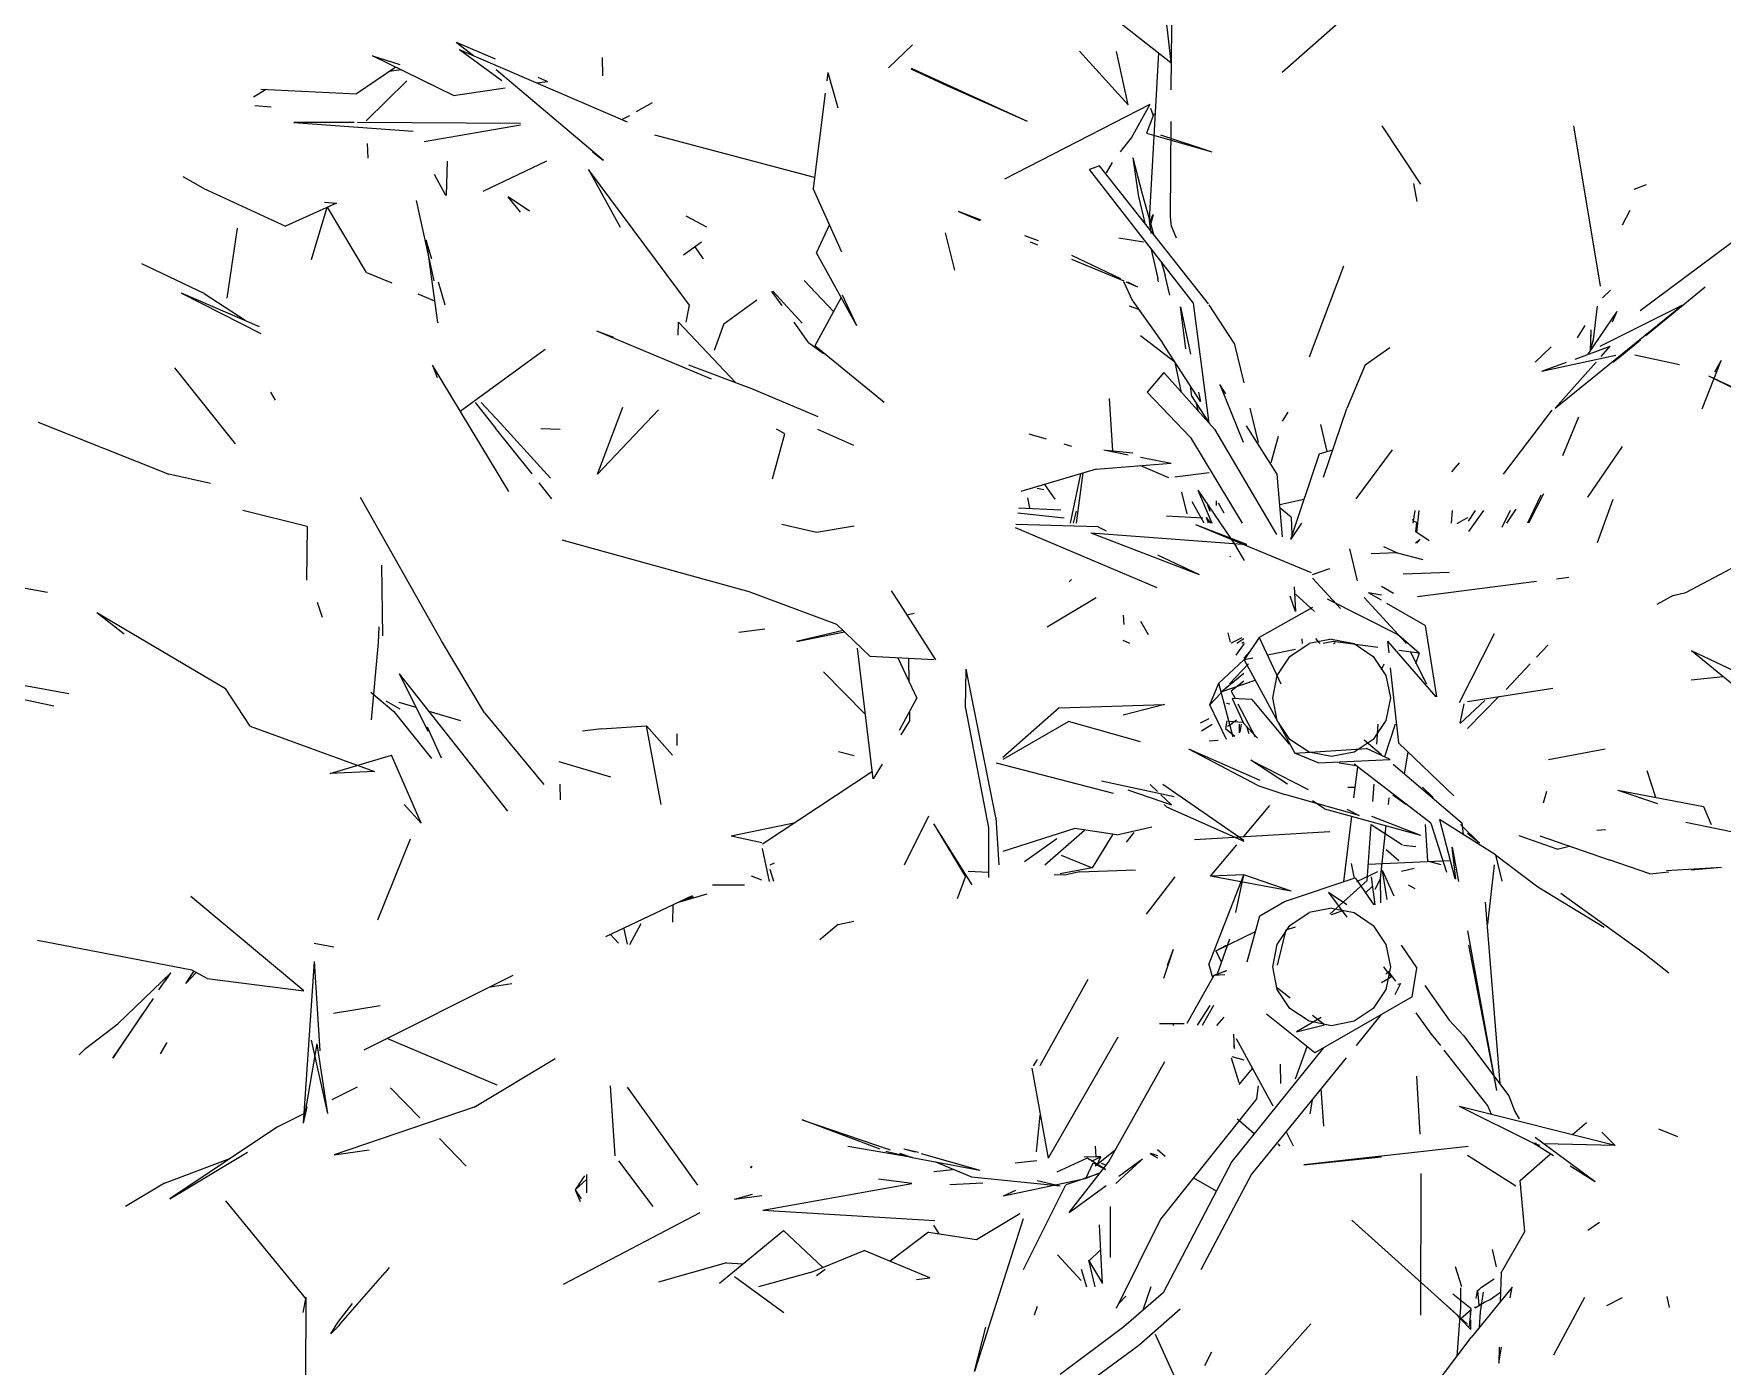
# Model space of a CAD drawing. Header units: millimetres. Extents: x -67152 to -48359, y -6192 to 21191.
# Drawn here: x -65037.5 to -64897.1, y 1710 to 1820.8 of the extents above; entities that cross this region are included whole.
import ezdxf

# ---------------------------------------------------------------- set-up
doc = ezdxf.new("R2010")
doc.units = ezdxf.units.MM
doc.layers.add('G-IMPT', color=8, linetype='Continuous', lineweight=9)
doc.layers.add('L-PLNT', color=71, linetype='Continuous', lineweight=9)

# ---------------------------------------------------------------- blocks, each defined once
blk = doc.blocks.new('JARDIN VERTICAL_02 - JARDIN VERTICAL_02-3564986-Nivel 1 Oficinas')
at = {"layer": 'G-IMPT'}
for p, q in [((-498.39, 7.54), (-504.16, -4.65)), ((-486.17, -6.58), (-492.35, 5.15)), ((-509.6, -10.37), (-519.69, 3.14)), ((-500.94, 1.83), (-504.16, -4.65)), ((-501.44, -5.22), (-505.46, -3.63)), ((-505.46, -3.63), (-504.49, -4.19)), ((-463.09, -6.12), (-463.31, -3.6)), ((-463.04, -8.17), (-463.31, -3.6)), ((-507.54, -9.89), (-511.57, -4.96)), ((-501.48, -17.43), (-510.05, -6.87)), ((-506.64, -13.69), (-510.05, -6.87)), ((-485.91, -7.63), (-486.17, -6.58)), ((-505.92, -10.81), (-505.13, -7.11)), ((-485.91, -7.63), (-485.17, -8.98)), ((-462.78, -9.57), (-462.92, -8)), ((-427.63, -8.14), (-426.72, -7.97)), ((-462.78, -9.57), (-463.93, -12.95)), ((-520.06, -9.86), (-519.67, -10.89)), ((-516.73, -11.84), (-517.94, -11.21)), ((-505.72, -12.1), (-507.18, -10.33)), ((-509.53, -12.31), (-505.99, -14.71)), ((-509.53, -12.31), (-508.65, -12.69)), ((-504.56, -18.55), (-505.89, -12.4)), ((-505.3, -12.63), (-505.72, -12.1)), ((-490.32, -13.91), (-493.91, -12.62)), ((-440.17, -12.45), (-441.29, -13.57)), ((-511.64, -13.68), (-524.96, -15.89)), ((-510.66, -13.51), (-511.31, -12.84)), ((-507.2, -14.24), (-509.98, -13.93)), ((-505.77, -13.62), (-506.63, -12.86)), ((-505.56, -15.78), (-506.63, -12.86)), ((-501.48, -17.43), (-505.3, -14.03)), ((-466.43, -13.25), (-466.36, -13.96)), ((-465.92, -18.72), (-463.93, -12.95)), ((-507.33, -15.57), (-508.35, -14.94)), ((-507.99, -14.47), (-506.26, -14.53)), ((-507.84, -14.46), (-506.26, -14.52)), ((-506.31, -14.49), (-507.2, -14.24)), ((-427.55, -14.99), (-422.73, -17.57)), ((-504.56, -18.55), (-505.3, -16.5)), ((-497.55, -16.8), (-500.77, -15.48)), ((-464.81, -17.27), (-465.07, -16.27)), ((-505.3, -19.11), (-506.59, -17.76)), ((-501.32, -17.71), (-496.01, -21.77)), ((-481.8, -18.03), (-480.77, -19)), ((-464.81, -17.27), (-465.93, -20.42)), ((-494.37, -18.42), (-491.93, -19.67)), ((-494.25, -18.62), (-491.93, -19.73)), ((-480.23, -19.51), (-478.1, -21.52)), ((-491.93, -21.47), (-493.08, -20.68)), ((-444.3, -21.3), (-443.01, -20.79)), ((-443.01, -20.79), (-442.4, -20.43)), ((-436.8, -20.71), (-439.34, -24.73)), ((-492.97, -21.17), (-491.56, -21.87)), ((-477.5, -22.11), (-474.84, -24.73)), ((-449.33, -25.07), (-444.3, -21.3)), ((-430.09, -22.32), (-431.53, -22.66)), ((-492.97, -23.41), (-491.24, -24.64)), ((-477.17, -23.3), (-475.28, -25.35)), ((-448.11, -26.69), (-443.46, -23.05)), ((-443.46, -23.05), (-442.77, -22.75)), ((-492.97, -24.09), (-492.1, -24.68)), ((-492.38, -24.73), (-492.04, -25.33)), ((-475.29, -25.33), (-476.89, -25)), ((-450.59, -26.26), (-449.33, -25.07)), ((-428.42, -25.21), (-430.09, -25.73)), ((-496.95, -25.41), (-496.19, -26.07)), ((-491.91, -25.6), (-492.04, -25.33)), ((-487.72, -30.07), (-487.84, -26.25)), ((-463.85, -26.26), (-463.55, -32.99)), ((-453.49, -28.28), (-450.59, -26.26)), ((-451.21, -29.02), (-449.44, -27.75)), ((-449.44, -27.75), (-448.48, -26.98)), ((-524.97, -31.84), (-520.1, -28.65)), ((-520.18, -29.21), (-518.67, -28.94)), ((-491.93, -29.25), (-492.98, -29.09)), ((-492.05, -29.15), (-492.23, -29.34)), ((-491.98, -28.94), (-492.05, -29.15)), ((-491.93, -28.94), (-491.98, -28.94)), ((-491.2, -29.02), (-491.98, -28.94)), ((-490.59, -28.69), (-490.26, -29.06)), ((-490.59, -28.69), (-490.26, -28.96)), ((-489.46, -30.58), (-488.91, -28.43)), ((-468.18, -36.63), (-465.99, -28.63)), ((-467.57, -32.71), (-465.99, -28.63)), ((-465.15, -30.06), (-465.05, -29.02)), ((-463.2, -29.16), (-462.96, -30.22)), ((-456.84, -30.25), (-454.91, -28.93)), ((-452.54, -29.33), (-454.91, -28.93)), ((-452.54, -29.33), (-447.88, -37.43)), ((-489.99, -31.72), (-489.47, -30.58)), ((-489.46, -30.58), (-489.37, -32.75)), ((-486.7, -31.89), (-486.11, -30.88)), ((-468.54, -29.87), (-469.32, -30.93)), ((-466.86, -32.73), (-465.19, -30.13)), ((-453.83, -30.7), (-454.64, -31.29)), ((-453.58, -30.53), (-453.64, -30.3)), ((-453.64, -30.3), (-452.7, -30.78)), ((-505.08, -33.24), (-506.54, -31.2)), ((-493.94, -33.98), (-498.03, -30.97)), ((-485.93, -31.89), (-486.14, -32.96)), ((-468.54, -31.3), (-469.09, -31.24)), ((-462.37, -31.97), (-466.78, -31.49)), ((-462.12, -33.92), (-462.97, -32.18)), ((-462.13, -33.92), (-462.97, -32.18)), ((-460.35, -31.93), (-462.37, -31.97)), ((-462.37, -31.97), (-461.45, -32.44)), ((-458.48, -32.58), (-456.9, -31.52)), ((-456.9, -31.52), (-455.03, -31.14)), ((-455.03, -31.71), (-454.17, -31.08)), ((-455.03, -31.14), (-453.16, -31.52)), ((-454.64, -31.29), (-454.41, -31.53)), ((-454.17, -31.08), (-453.7, -31.89)), ((-453.16, -31.52), (-451.57, -32.58)), ((-451.06, -31.9), (-448.48, -34)), ((-505.08, -33.24), (-501.46, -34.76)), ((-460.18, -32.4), (-462.53, -32.72)), ((-462.42, -34.06), (-460.18, -32.53)), ((-461.18, -33.22), (-461.75, -32.62)), ((-459.54, -34.16), (-458.48, -32.58)), ((-451.57, -32.58), (-450.51, -34.16)), ((-505.76, -37.87), (-513.32, -35)), ((-495.75, -36.7), (-501.46, -34.76)), ((-467.62, -33.75), (-469.37, -39.91)), ((-468.13, -34.75), (-467.62, -33.75)), ((-463.62, -34.39), (-462.39, -34.14)), ((-460.46, -39.96), (-462.42, -34.06)), ((-460.18, -34.77), (-461.21, -36.29)), ((-461.21, -36.29), (-459.16, -34.77)), ((-459.91, -36.03), (-459.54, -34.16)), ((-450.51, -34.16), (-450.14, -36.03)), ((-447.47, -34.83), (-437.8, -42.69)), ((-497.7, -37.05), (-498.02, -35.93)), ((-487.65, -37.61), (-488.16, -36.18)), ((-465.63, -47.44), (-466.29, -36.18)), ((-459.91, -36.03), (-459.54, -37.9)), ((-459.39, -36.03), (-459.69, -35.16)), ((-450.14, -36.03), (-450.51, -37.9)), ((-497.7, -37.05), (-490.58, -39.46)), ((-487.8, -37.7), (-491.79, -47.33)), ((-468.18, -36.63), (-468.83, -37.61)), ((-458.48, -39.49), (-459.54, -37.9)), ((-450.51, -37.9), (-451.57, -39.49)), ((-447.88, -37.43), (-451.1, -41.44)), ((-450.2, -36.63), (-450.98, -37.61)), ((-450.81, -36.9), (-449.64, -38.94)), ((-449.64, -38.94), (-450.2, -36.63)), ((-448.27, -36.74), (-438.85, -44.33)), ((-493.89, -38.34), (-493.46, -40.34)), ((-491.93, -38.54), (-490.58, -39.46)), ((-481.91, -38.45), (-482.32, -38.47)), ((-472.21, -42.75), (-469.78, -37.98)), ((-458.1, -39.82), (-458.37, -39.04)), ((-500.42, -40.11), (-501.16, -39.63)), ((-499.12, -40.47), (-496.95, -41.08)), ((-470.21, -39.71), (-472.21, -42.75)), ((-470.11, -42.17), (-469.37, -39.91)), ((-461.32, -39.39), (-462.67, -43.32)), ((-461.32, -39.39), (-462.58, -46.11)), ((-459.27, -42), (-460.46, -39.96)), ((-456.9, -40.55), (-458.48, -39.49)), ((-455.16, -40.53), (-458.1, -39.82)), ((-455.03, -40.92), (-456.9, -40.55)), ((-453.16, -40.55), (-455.03, -40.92)), ((-452.44, -39.48), (-453.26, -40.53)), ((-451.57, -39.49), (-453.16, -40.55)), ((-470.54, -41.97), (-473.12, -47.89)), ((-465.87, -43.34), (-468.46, -41.16)), ((-455.46, -43.05), (-459.27, -42)), ((-490.15, -43.07), (-491.79, -47.33)), ((-491.11, -56.06), (-490.15, -43.07)), ((-488.83, -43.27), (-489.99, -43.96)), ((-482.38, -43.49), (-481.96, -44.39)), ((-482.3, -43.34), (-481.91, -43.91)), ((-475.47, -44.56), (-475.38, -43.48)), ((-474.55, -43.62), (-475.22, -43.51)), ((-474.42, -42.88), (-475.01, -43.09)), ((-470.11, -42.17), (-473.12, -47.89)), ((-470.21, -50.06), (-465.57, -43.34)), ((-468.33, -49.77), (-465.49, -43.34)), ((-455.24, -46.25), (-462.67, -43.32)), ((-459.54, -43.98), (-462.67, -43.32)), ((-462.67, -43.32), (-462.58, -46.11)), ((-456.35, -45.67), (-457.98, -42.35)), ((-447.59, -44.33), (-447.3, -43.34)), ((-437.8, -42.69), (-429.84, -46.9)), ((-494.67, -47.15), (-489.99, -43.96)), ((-489.19, -44.45), (-489.12, -44.48)), ((-476.97, -44.77), (-476.89, -44.49)), ((-475.19, -44.45), (-475.57, -43.93)), ((-475.49, -44.73), (-474.85, -44.84)), ((-474.49, -43.7), (-475.22, -43.68)), ((-475.19, -44.45), (-475.01, -44.69)), ((-474.85, -44.84), (-474.22, -44.07)), ((-462.58, -46.11), (-465.19, -43.91)), ((-457.34, -44.52), (-454.43, -45.54)), ((-456.35, -45.67), (-456.83, -44.77)), ((-448.25, -44.11), (-449.43, -44.17)), ((-448.48, -44.18), (-448.25, -44.11)), ((-447.48, -44.37), (-445.41, -43.74)), ((-438.85, -44.33), (-427.93, -50.03)), ((-524.36, -51.42), (-522.81, -45.99)), ((-524.21, -50.25), (-522.81, -45.99)), ((-502.46, -47.65), (-500.25, -46.21)), ((-495.78, -49.07), (-496.15, -46.2)), ((-494.67, -47.15), (-491.93, -45.99)), ((-493.4, -45.61), (-493.77, -45.61)), ((-492.76, -44.97), (-493.6, -45.44)), ((-493.4, -45.61), (-493.6, -45.61)), ((-493.6, -46.4), (-492.91, -46.15)), ((-491.93, -46.06), (-492.4, -46.44)), ((-491.93, -46.27), (-492.4, -46.44)), ((-475.32, -46.94), (-475.68, -46.2)), ((-474.66, -46.86), (-475.22, -45.96)), ((-473.83, -46.2), (-473.87, -45.46)), ((-455.45, -45.18), (-456.35, -45.67)), ((-455.24, -46.25), (-454.15, -45.92)), ((-502.03, -46.92), (-506.93, -50.09)), ((-502.46, -47.65), (-503.32, -47.76)), ((-502.81, -47.09), (-502.03, -46.92)), ((-501.22, -47.1), (-501.86, -47.26)), ((-491.93, -46.63), (-493.71, -47.63)), ((-492.54, -49.75), (-492.38, -46.74)), ((-491.11, -56.06), (-487.67, -47.04)), ((-489.29, -50.5), (-487.67, -47.04)), ((-509.91, -48.6), (-505.98, -47.76)), ((-506.43, -48.16), (-509.91, -48.6)), ((-507.53, -51.93), (-505.35, -49.07)), ((-502.8, -48.51), (-505.29, -49.03)), ((-494.49, -48.5), (-492.7, -48.07)), ((-470.5, -55.16), (-469.21, -49.12)), ((-462.52, -49.06), (-459.41, -51.44)), ((-462.52, -49.06), (-462.52, -49.07)), ((-450.29, -48.29), (-450.3, -50.33)), ((-426.57, -48.62), (-423.54, -52.06)), ((-514.8, -51.07), (-512.27, -50.48)), ((-513.68, -50.2), (-512.53, -49.88)), ((-510.89, -49.47), (-512.53, -49.88)), ((-511.99, -50.42), (-512.27, -50.48)), ((-510.38, -52.57), (-506.93, -50.09)), ((-497.42, -51.93), (-496.92, -49.38)), ((-496.42, -55.62), (-496.92, -49.38)), ((-496.71, -51.93), (-495.71, -49.6)), ((-470.2, -51.12), (-469.6, -50.5)), ((-469.75, -52.98), (-468.5, -49.35)), ((-469.34, -50.23), (-468.5, -49.35)), ((-468.54, -49.96), (-468.33, -49.77)), ((-455.16, -49.67), (-456.49, -49.18)), ((-454.08, -49.97), (-456.49, -49.18)), ((-427.93, -50.03), (-425.11, -53.31)), ((-526.43, -51.1), (-525.83, -50.87)), ((-525.97, -50.81), (-524.36, -51.42)), ((-522.29, -52.55), (-519.3, -51.77)), ((-519.3, -51.77), (-515.96, -50.84)), ((-519.1, -52.08), (-516.88, -51.56)), ((-515.64, -53.72), (-515.31, -51.68)), ((-515.33, -51.71), (-515.31, -51.68)), ((-491.56, -62.33), (-486.57, -50.57)), ((-483.77, -51.93), (-482.68, -51.28)), ((-466.02, -53.89), (-466.68, -50.98)), ((-428.42, -51.05), (-426.48, -51.73)), ((-531.17, -56.99), (-526.7, -52.94)), ((-526.7, -52.94), (-531.15, -53.91)), ((-522.29, -52.55), (-519.43, -52.13)), ((-519.43, -52.13), (-519.1, -52.08)), ((-510.38, -52.57), (-511.99, -53.3)), ((-509.99, -52.86), (-509.72, -52.1)), ((-498.02, -54.96), (-497.62, -52.96)), ((-498, -54.79), (-497.76, -52.55)), ((-481.91, -52.8), (-482.16, -53.36)), ((-465.39, -53.08), (-466.2, -52.46)), ((-462.94, -56.98), (-463.1, -52.35)), ((-427.01, -53.75), (-427.66, -53.15)), ((-425.11, -53.31), (-421.13, -58.59)), ((-423.54, -52.06), (-419.55, -57.49)), ((-466.02, -53.89), (-466.53, -57.37)), ((-430.85, -54.41), (-435.11, -54.42)), ((-496.42, -55.62), (-494.55, -61.88)), ((-491.61, -55.45), (-491.82, -62.28)), ((-491.61, -55.45), (-491.3, -54.79)), ((-485.71, -55.61), (-483.27, -59.68)), ((-439.23, -55.61), (-440.12, -55.65)), ((-429.71, -55.15), (-433.57, -55.34)), ((-428.74, -55.08), (-429.71, -55.15)), ((-466.53, -57.37), (-464.62, -63.38)), ((-462.94, -56.98), (-462.65, -58.21)), ((-498.52, -58.29), (-498.34, -57.66)), ((-493.21, -62.07), (-493.02, -58.54)), ((-492.79, -62.13), (-492.38, -58.28)), ((-462.65, -58.21), (-462.69, -59.09)), ((-499.35, -61.21), (-498.94, -59.76)), ((-494.83, -60.52), (-494.72, -59.97)), ((-529.75, -71), (-525.35, -61.34)), ((-528.28, -67.96), (-525.35, -61.34)), ((-462.89, -64.56), (-462.96, -66.24)), ((-529.71, -71.01), (-528.28, -67.96)), ((-484.42, -70.73), (-484.28, -71.35)), ((-498.39, -75.77), (-499.71, -78.76)), ((-491.67, -75.73), (-491.16, -78.87)), ((-476.03, -74.83), (-479.57, -78.27)), ((-483.01, -76.66), (-482.09, -80.54)), ((-482.09, -80.54), (-482.89, -76.53)), ((-509.52, -77.45), (-512.11, -79.88)), ((-506.96, -79.52), (-506.02, -78.28)), ((-506.96, -79.52), (-508.65, -80.73)), ((-491.16, -78.87), (-491.81, -81.76)), ((-508.55, -80.05), (-511.23, -82.5)), ((-510.02, -81.72), (-511.2, -82.57)), ((-464.86, -83.37), (-462.12, -82.79)), ((-463.52, -82.71), (-463.67, -82.36)), ((-463.16, -82.74), (-462.17, -82.44)), ((-483.12, -83.17), (-482.84, -85.32)), ((-462.25, -83.42), (-462.57, -84.26)), ((-461.86, -87.5), (-461.85, -84.86)), ((-516.53, -87.98), (-517.46, -89.69)), ((-460.37, -90.43), (-461.11, -87.96)), ((-460.85, -89.11), (-460.53, -90.1)), ((-456.89, -94.38), (-458.63, -93.44)), ((-456.91, -94.57), (-458.2, -94.87)), ((-457, -95.32), (-457.72, -96)), ((-472.11, -100.28), (-470.82, -96)), ((-436.25, -97.95), (-437.76, -97.95)), ((-437.66, -98.17), (-436.48, -98.92)), ((-437.39, -97.95), (-436.48, -98.92)), ((-436.48, -98.92), (-435.74, -98.44)), ((-436.48, -98.92), (-435.53, -98.53)), ((-495.66, -100.98), (-500.25, -105.13)), ((-499.79, -101.79), (-499.75, -100.18)), ((-493.94, -100.86), (-495.27, -101.92)), ((-496.02, -102.52), (-499.82, -105.56)), ((-501.96, -106.74), (-500.25, -105.13)), ((-453.36, -105.99), (-453.64, -104.19)), ((-501.96, -107.24), (-499.82, -105.56)), ((-449.08, -114.53), (-445.23, -105.45)), ((-440.76, -110.21), (-438.47, -107.99)), ((-476.3, -111.09), (-475.53, -108.46)), ((-515.46, -111.31), (-508.62, -110.38)), ((-513.87, -110.85), (-515.46, -111.31)), ((-510.04, -109.74), (-511.96, -110.3)), ((-511, -112.01), (-510.41, -110.62)), ((-508.62, -110.38), (-508.65, -110.31)), ((-476.27, -114), (-472.35, -110.88)), ((-477.03, -113.6), (-476.62, -112.19)), ((-444.98, -114.29), (-442.47, -111.86)), ((-529.62, -113.41), (-529.47, -114.39)), ((-477.16, -114.69), (-476.49, -113.52)), ((-458.93, -115.34), (-465.67, -112.63)), ((-512.78, -116.28), (-511.91, -114.19)), ((-488.44, -115.04), (-482.57, -114.95)), ((-477.86, -115.92), (-476.27, -114)), ((-430.02, -114.41), (-429.63, -114.73)), ((-425.4, -118.41), (-429.63, -114.73)), ((-512.78, -116.28), (-518.2, -119.52)), ((-483.31, -115.26), (-481.99, -115.31)), ((-481.99, -115.31), (-475.58, -115.91)), ((-451.19, -119.04), (-451.82, -115.14)), ((-443.99, -119.14), (-445.05, -117.02)), ((-425.45, -118.66), (-427.04, -117.46)), ((-518.63, -119.77), (-518.53, -118.78)), ((-518.53, -118.78), (-516.62, -123.03)), ((-456.99, -120.64), (-456.71, -119.01)), ((-424.52, -119.26), (-425.45, -118.66)), ((-425.21, -118.57), (-425.4, -118.41)), ((-424.52, -119.26), (-425.21, -118.57)), ((-448.06, -120.14), (-455.48, -120.6)), ((-442.03, -121.52), (-455.48, -120.6)), ((-442.83, -119.5), (-448.94, -120.86)), ((-442.83, -119.5), (-448.64, -120.39)), ((-442.03, -121.52), (-448.64, -120.39)), ((-453.05, -121.5), (-460.89, -130.88)), ((-454.06, -129.53), (-453.05, -121.5)), ((-442.03, -121.52), (-443.4, -121.21)), ((-441.74, -123.69), (-442.84, -121.47)), ((-427.45, -121.33), (-435.57, -127.98)), ((-426.3, -121.55), (-427.57, -121.3)), ((-420.66, -121.32), (-427.57, -121.3)), ((-519.78, -129.88), (-516.62, -123.03)), ((-526.53, -124.21), (-526.64, -125.56)), ((-502.14, -123.84), (-502.82, -124.24)), ((-441.74, -123.69), (-435.73, -132.64)), ((-511.04, -131.66), (-507.71, -125.06)), ((-508.24, -125.18), (-511.04, -131.66)), ((-435.73, -132.64), (-439.63, -126.19)), ((-516.46, -127.05), (-510.63, -127.9)), ((-511.01, -129.78), (-508.81, -126.37)), ((-437.05, -133.07), (-439.09, -127.65)), ((-519.78, -129.88), (-520.73, -131.53)), ((-511.01, -129.78), (-513.48, -134.97)), ((-454.06, -129.53), (-454.75, -130.81)), ((-453.65, -131.3), (-454.55, -130.45)), ((-454.75, -130.81), (-457.23, -143.65)), ((-453.65, -131.3), (-454.65, -130.63)), ((-453.13, -133.54), (-454.54, -132.55)), ((-453.88, -132.99), (-454.54, -132.55)), ((-454.54, -132.55), (-450.28, -136.96)), ((-437.05, -133.07), (-435.11, -136.33)), ((-447.43, -137.39), (-452.41, -133.99)), ((-451.12, -134.9), (-447.43, -137.39)), ((-448.25, -139.66), (-450.28, -136.96)), ((-448.25, -139.66), (-447.72, -140.19)), ((-477.74, -141.03), (-480.05, -153.78)), ((-478.16, -148.96), (-476.73, -142.29))]:
    blk.add_line(p, q, dxfattribs=at)
blk = doc.blocks.new('JARDIN VERTICAL_02 - JARDIN VERTICAL_02-V27-Nivel 1 Oficinas')
at = {"layer": 'G-IMPT'}
for p, q in [((372.79, -1.09), (368.69, -6.11)), ((382.94, -6.56), (384.12, -0.79)), ((370.37, -2.53), (368.69, -6.11)), ((370.85, -3.46), (371.12, -6.12)), ((380.29, -12.22), (381.63, -5.09)), ((381.63, -5.09), (383.14, -4.46)), ((395.5, -7.98), (393.79, -10.11)), ((409.11, -7.25), (408.47, -8.83)), ((380.88, -9.08), (378.68, -9.79)), ((380.29, -12.22), (381.39, -8.92)), ((393.79, -10.11), (388.87, -16.98)), ((355.92, -14.71), (351.71, -11.84)), ((409.81, -12.45), (406.57, -25.39)), ((409.81, -12.45), (409.69, -18.39)), ((423.13, -13.15), (422.47, -11.84)), ((377.72, -17.98), (376.84, -13.28)), ((388.32, -18.89), (391.68, -13.37)), ((416.87, -14.71), (416.2, -13.76)), ((408.92, -16), (407.9, -14.82)), ((412.85, -14.11), (409.16, -19.11)), ((412.85, -14.11), (411.55, -16.19)), ((362.59, -16.31), (362.72, -17.32)), ((372.9, -24.73), (371.8, -17.64)), ((381.32, -18.41), (380.37, -18.12)), ((381.32, -18.4), (380.37, -18.12)), ((410.69, -17.57), (409.67, -19.2)), ((412.73, -20.36), (410.52, -17.83)), ((362.93, -19), (364.19, -28.89)), ((385.64, -22.41), (388.32, -18.89)), ((409.67, -19.2), (406.57, -25.39)), ((409.67, -19.2), (409.79, -18.72)), ((409.67, -19), (409.67, -19.2)), ((416.97, -19.95), (412.73, -20.36)), ((420.4, -21.93), (416.97, -19.95)), ((422.49, -21.18), (421.61, -21.02)), ((421.61, -21.02), (425.79, -24.41)), ((385.64, -22.41), (382.71, -27.07)), ((385.64, -22.41), (387.85, -21.87)), ((404.66, -22.02), (389.6, -23.22)), ((391.97, -24.73), (405.25, -22.32)), ((393.16, -24.65), (405.25, -22.32)), ((420.4, -21.93), (422.81, -22)), ((422.63, -22.84), (422.02, -21.98)), ((427.91, -22.13), (426.59, -21.9)), ((426.59, -22.1), (427.91, -22.13)), ((367.29, -22.52), (373.01, -25.41)), ((384.69, -23.74), (383.14, -25.31)), ((384.69, -23.74), (383.87, -24.73)), ((386.48, -22.51), (391.42, -23.07)), ((421.61, -23.57), (420.91, -22.5)), ((421.79, -23.75), (421.61, -23.57)), ((421.87, -23.91), (421.79, -23.75)), ((421.87, -23.91), (423.09, -23.78)), ((423.65, -23.65), (422.03, -23.41)), ((422.85, -23.31), (422.63, -22.84)), ((423.32, -24.1), (422.85, -23.31)), ((423.09, -23.78), (422.99, -23.58)), ((424.92, -23.72), (423.65, -23.65)), ((378.12, -30.92), (382.98, -25.21)), ((382.98, -25.21), (383.96, -25.09)), ((409.92, -24.67), (411.44, -38.35)), ((424.69, -24.74), (416.02, -34.34)), ((424.69, -24.74), (416.05, -34.32)), ((422.55, -24), (421.87, -23.91)), ((423.41, -24.43), (422.18, -25.95)), ((423.32, -24.1), (423.25, -24.09)), ((423.47, -24.43), (423.41, -24.43)), ((423.46, -24.48), (423.47, -24.43)), ((423.46, -24.48), (424.86, -24.57)), ((424.25, -25.31), (423.47, -24.43)), ((424.86, -24.57), (423.47, -24.43)), ((424.25, -25.31), (425.12, -24.45)), ((425.12, -24.45), (424.32, -24.44)), ((430.09, -27.68), (425.79, -24.41)), ((357.02, -26), (358.07, -26.08)), ((380.76, -25.86), (376.35, -30.46)), ((382.71, -27.07), (387.61, -25.79)), ((383.03, -27.79), (387.09, -26.47)), ((385.02, -25.99), (387.86, -25.48)), ((387.69, -25.69), (385.02, -25.99)), ((423.3, -25.28), (421.67, -25.29)), ((423.85, -25.68), (422.57, -27.09)), ((427.34, -25.6), (423.3, -25.28)), ((424.04, -25.49), (423.85, -25.68)), ((424.25, -25.31), (424.04, -25.49)), ((424.15, -25.4), (424.25, -25.31)), ((359.55, -27.92), (358.79, -29.02)), ((366.58, -28.26), (372.51, -27.32)), ((367.88, -31.39), (372.51, -27.35)), ((383.03, -27.79), (378.12, -34.14)), ((380.88, -27.59), (380.02, -28.46)), ((383.14, -28.26), (386.17, -28.06)), ((386.48, -26.92), (386.17, -28.06)), ((358.85, -28.94), (357.02, -28.74)), ((366.58, -28.26), (364.75, -31.44)), ((368.89, -28.76), (367.33, -30.56)), ((368.89, -28.76), (367.42, -30.45)), ((368.89, -28.76), (368.66, -30.45)), ((368.79, -29.48), (371.44, -28.14)), ((368.89, -28.76), (369.76, -29.05)), ((388.15, -29.66), (388.44, -29.11)), ((404.06, -28.96), (408.88, -28.7)), ((412.16, -28.62), (423.92, -28.63)), ((367.99, -29.89), (364.26, -33.32)), ((367.33, -30.56), (364.39, -36.36)), ((367.99, -29.89), (368.09, -29.84)), ((370.11, -31.15), (376.35, -30.46)), ((374.78, -30.73), (377.51, -31.64)), ((378.93, -29.97), (377.13, -29.65)), ((386.14, -30.45), (385.24, -31.48)), ((389.09, -30.84), (386.97, -31.8)), ((364.49, -31.89), (363.87, -32.97)), ((367.88, -31.39), (368.85, -31.28)), ((368.42, -32.19), (367.92, -35.89)), ((369.15, -32.58), (370.73, -31.52)), ((370.25, -31.89), (369.76, -31.66)), ((370.73, -31.52), (372.61, -31.14)), ((372.61, -31.14), (374.48, -31.52)), ((374.48, -31.52), (376.06, -32.58)), ((376.45, -32.27), (374.78, -32.15)), ((376.08, -33.32), (377.3, -31.89)), ((377.72, -31.17), (376.82, -33.14)), ((377.99, -37.16), (377.72, -31.17)), ((389.38, -31.41), (386.97, -31.8)), ((411.44, -38.35), (410.76, -31.89)), ((368.09, -34.16), (369.15, -32.58)), ((376.06, -32.58), (377.12, -34.16)), ((377.19, -39.09), (376.82, -33.14)), ((381.21, -32.61), (379.79, -32.5)), ((387.8, -33.08), (383.14, -32.74)), ((387.8, -33.08), (390.59, -36.18)), ((315.88, -34.78), (320.59, -40.14)), ((360.2, -34.53), (362.86, -33.9)), ((367.72, -36.03), (368.09, -34.16)), ((377.12, -34.16), (377.49, -36.03)), ((378.26, -33.96), (378.04, -35.41)), ((380.92, -34.17), (378.34, -33.85)), ((380.06, -34.06), (380.06, -34.68)), ((387.9, -35.02), (382.44, -34.35)), ((349.86, -36.96), (352.12, -36.43)), ((362.64, -37.61), (365.18, -35.28)), ((367.72, -36.03), (368.09, -37.9)), ((367.92, -35.89), (368.09, -36.73)), ((368.09, -35.88), (367.99, -35.73)), ((377.49, -36.03), (377.12, -37.9)), ((365.43, -37.44), (363.99, -39.04)), ((365.1, -37.61), (367.59, -42.05)), ((368.09, -36.99), (367.67, -37.34)), ((369.15, -39.49), (368.09, -37.9)), ((377.12, -37.9), (376.06, -39.49)), ((377.99, -37.16), (377.19, -39.09)), ((377.99, -37.16), (377.19, -39.09)), ((408.21, -36.68), (405.09, -36.9)), ((407.2, -37.81), (406.06, -37.61)), ((424.65, -37.77), (429.24, -41.85)), ((363.37, -39.13), (365.42, -39.04)), ((365.42, -39.04), (364.14, -39.47)), ((368.57, -39.04), (369.05, -41.36)), ((369.45, -43.29), (377.19, -39.09)), ((404.28, -39.04), (401.6, -38.07)), ((409.88, -39.21), (408.65, -39.8)), ((354, -40.56), (349.99, -43.12)), ((350.25, -45.78), (359.03, -40.62)), ((359.22, -40.12), (354, -40.56)), ((357.58, -39.39), (356.84, -40.32)), ((357.58, -39.39), (359.04, -39.33)), ((367.59, -42.05), (371.44, -40.24)), ((370.73, -40.55), (369.15, -39.49)), ((372.61, -40.92), (370.73, -40.55)), ((374.48, -40.55), (372.61, -40.92)), ((372.73, -42.65), (376.45, -39.57)), ((376.06, -39.49), (374.48, -40.55)), ((403.07, -40.3), (404.67, -40.29)), ((409.88, -40.32), (409.69, -40.47)), ((367.59, -42.05), (369.45, -43.29)), ((367.59, -42.05), (369.45, -43.29)), ((406.54, -40.9), (400.96, -43.94)), ((405.92, -42.24), (404.86, -42.1)), ((343.11, -44.12), (346.41, -43.34)), ((346.54, -45.32), (351.33, -43.37)), ((348.5, -42.84), (351.38, -42.15)), ((350.94, -47.77), (358.07, -43.46)), ((367.98, -43.34), (368.09, -43.49)), ((368.09, -43.31), (369.04, -43.99)), ((369.31, -43.34), (368.71, -42.8)), ((369.3, -42.58), (369.45, -43.29)), ((369.44, -43.34), (371.37, -45.4)), ((369.76, -42.94), (371.44, -44.51)), ((372.09, -45.2), (370.56, -43.34)), ((372.09, -45.2), (371.13, -42.38)), ((371.2, -43.34), (372.04, -44.39)), ((372.73, -42.65), (372.65, -44.3)), ((372.65, -44.3), (374.71, -43.35)), ((373.11, -43.83), (375.85, -42.39)), ((375.95, -42.2), (374.71, -43.35)), ((403.38, -42.62), (404.76, -43.75)), ((405.92, -42.24), (415.94, -50.26)), ((407.6, -43.89), (408.84, -42.47)), ((407.67, -43.79), (408.83, -42.47)), ((343.11, -44.12), (339.93, -46.2)), ((347.31, -44.83), (346.54, -45.32)), ((367.2, -44.65), (367.98, -44.46)), ((375.88, -44.21), (371.37, -45.4)), ((371.72, -44.77), (373.19, -46.15)), ((372.04, -44.39), (372.66, -44.06)), ((376.05, -44.77), (373.19, -46.15)), ((395.69, -45.83), (395.26, -44.77)), ((395.31, -44.77), (395.69, -45.83)), ((395.64, -44.91), (395.69, -45.83)), ((339.84, -46.26), (328.35, -55.32)), ((349.75, -46.21), (339.77, -47.5)), ((345.56, -49.99), (350.25, -45.78)), ((373.19, -46.15), (371.37, -45.4)), ((373.19, -46.15), (371.37, -45.4)), ((395.69, -45.83), (399.68, -48.06)), ((398.18, -45.84), (399.85, -46.78)), ((399.82, -47.19), (398.18, -46.13)), ((399.16, -44.99), (399.85, -45.6)), ((412.52, -47.52), (413.59, -45.62)), ((428.12, -46.57), (426.98, -45.99)), ((339.77, -47.5), (328.68, -56.17)), ((432.24, -47.64), (425.55, -50.66)), ((333.4, -49.33), (334.36, -48.95)), ((350.94, -47.77), (347.19, -51.37)), ((322.03, -49.36), (313.14, -49.29)), ((313.36, -50.13), (319.77, -49.4)), ((316.55, -53.49), (319.77, -49.4)), ((332.84, -51.18), (318.97, -50.41)), ((332.61, -49.43), (324.68, -49.38)), ((333.4, -49.33), (332.61, -49.43)), ((345.56, -49.99), (347.19, -51.37)), ((373.42, -58.69), (373.14, -49.93)), ((373.14, -49.93), (374.05, -53.36)), ((399.8, -49.16), (399.85, -49.22)), ((411.2, -54.58), (402.84, -49.91)), ((410.16, -50.5), (410.71, -49.87)), ((410.45, -51.09), (410.66, -50.5)), ((410.49, -51.15), (410.86, -50.5)), ((415.94, -50.26), (423.37, -53.94)), ((329.44, -63.19), (323.24, -51.12)), ((326.03, -52.66), (323.24, -51.12)), ((333.43, -51.12), (332.41, -50.85)), ((332.74, -51.03), (332.41, -50.85)), ((333.43, -51.12), (332.74, -51.03)), ((333.43, -51.12), (332.84, -51.18)), ((333.43, -51.12), (333.98, -51.07)), ((376.26, -51.93), (374.56, -57.91)), ((412.37, -53.72), (410.94, -51.75)), ((411.1, -51.93), (412.99, -53.96)), ((327.19, -53.59), (326.03, -52.66)), ((336.11, -57.66), (337.93, -53.32)), ((338.01, -53.01), (338.42, -52.16)), ((338.01, -53.13), (338.42, -52.16)), ((365.72, -53.35), (366.49, -53.3)), ((328.08, -54.29), (328.95, -54.79)), ((335.8, -57.66), (337.74, -53.58)), ((347.71, -54.52), (352.06, -54.24)), ((380.54, -54.16), (378.02, -63.9)), ((383.93, -54.22), (386.73, -55.94)), ((400.82, -53.81), (410.89, -59.6)), ((410.25, -54.05), (411.55, -55.7)), ((415.4, -57.86), (411.2, -54.58)), ((328.35, -55.32), (328.68, -56.17)), ((385.68, -58.52), (386.73, -55.94)), ((386.73, -55.94), (387.23, -58.59)), ((411.13, -55.99), (410.76, -55.21)), ((411.48, -55.56), (410.76, -55.21)), ((410.76, -55.21), (410.77, -55.61)), ((410.76, -55.21), (410.8, -56.6)), ((410.85, -56.32), (411.02, -56.1)), ((411.81, -54.84), (411.02, -56.1)), ((411.26, -55.86), (411.81, -54.84)), ((412.51, -56.43), (411.26, -55.86)), ((411.45, -54.79), (411.33, -55.16)), ((412.56, -56.52), (412.07, -55.26)), ((412.14, -55.32), (413.09, -58.13)), ((415.4, -57.86), (413.16, -54.79)), ((418.5, -55.24), (419.45, -56.22)), ((419.35, -56.24), (421.3, -55.09)), ((419.35, -56.24), (421.58, -55.73)), ((358.07, -57.23), (353.9, -56.7)), ((358.07, -57.75), (353.96, -56.88)), ((358.07, -57.5), (357.09, -57.23)), ((386.48, -59.88), (383.59, -56.57)), ((396.03, -56.31), (403.19, -60.29)), ((412, -58.84), (410.85, -56.32)), ((414.01, -63.3), (412.56, -56.52)), ((418.92, -58.81), (421.05, -56.85)), ((420.1, -56.86), (421.58, -56.42)), ((362.96, -57.85), (362.77, -57.66)), ((373.42, -58.69), (377.56, -63.38)), ((377.69, -63.33), (374.56, -57.91)), ((386.21, -61.57), (384.29, -58.89)), ((412.43, -65.97), (413.17, -58.61)), ((412.72, -60.52), (413.17, -58.61)), ((420.13, -61.65), (413.09, -58.13)), ((354.86, -59.9), (356.08, -59.04)), ((403.39, -60.97), (410.89, -59.6)), ((410.35, -60.58), (407.29, -60.26)), ((334.61, -60.4), (334.19, -61.53)), ((334.67, -61.1), (334.93, -60.48)), ((356.84, -61.12), (355.97, -61.3)), ((402.68, -60.52), (403.19, -60.84)), ((411.09, -60.53), (411.28, -62.33)), ((415.91, -61.68), (428.62, -65.72)), ((423.21, -60.52), (423.94, -60.75)), ((414.01, -63.3), (413.55, -62.28)), ((417.64, -65.55), (415.48, -61.96)), ((382.54, -63.95), (370.22, -66.42)), ((373.47, -66.47), (383.42, -64.57)), ((382.54, -63.95), (386.48, -63.7)), ((383.42, -64.57), (387.55, -64.56)), ((332.87, -65.16), (332.17, -67.06)), ((332.17, -67.06), (332.91, -65.29)), ((388.15, -65.93), (383.08, -69.11)), ((410.49, -70.17), (411.87, -65.27)), ((410.82, -70.92), (411.87, -65.27)), ((411.18, -68.98), (412.43, -65.97)), ((412.95, -65.04), (413.1, -67.78)), ((417.02, -69.55), (417.64, -65.55)), ((428.62, -65.72), (424.92, -64.77)), ((337.05, -67.35), (333.93, -68.14)), ((373.47, -66.47), (370.22, -66.42)), ((383.11, -69.11), (387.48, -66.48)), ((389.28, -67.15), (387.48, -66.48)), ((411.85, -67.56), (412.02, -69.11)), ((417.16, -68.66), (416.45, -69.11)), ((364.75, -71.97), (369.44, -68.98)), ((369.43, -69.11), (369.17, -74.41)), ((386.48, -71.56), (382.41, -69.53)), ((415.19, -83.34), (416.05, -69.01)), ((417.02, -69.55), (419.45, -72.75)), ((420.83, -69.43), (418.55, -74.91)), ((420.96, -70.54), (420.83, -69.43)), ((320.22, -72.88), (318.31, -70.88)), ((369.28, -72.11), (372.63, -70.53)), ((369.33, -71.22), (371.24, -71.19)), ((375.29, -71.97), (372.63, -70.53)), ((373.75, -71.14), (374.51, -71.12)), ((374.51, -71.12), (375.68, -71.86)), ((410.82, -70.92), (409.91, -76.26)), ((410.09, -71.59), (410.38, -70.39)), ((410.09, -71.59), (410.36, -70.66)), ((410.3, -73.09), (410.82, -70.92)), ((410.46, -71.97), (410.82, -70.92)), ((412.99, -70.93), (412.61, -73.7)), ((415.19, -83.34), (412.99, -70.93)), ((363.69, -72.65), (364.75, -71.97)), ((407.68, -80.06), (410.19, -72.75)), ((348.03, -73.23), (343.34, -79.01)), ((366.5, -77.16), (369.17, -74.41)), ((379.33, -74.15), (368.46, -75.46)), ((378.12, -73.39), (379.33, -74.15)), ((378.73, -74.22), (384.77, -83.36)), ((410.12, -73.56), (407.68, -80.06)), ((341.67, -75.52), (335.61, -78.87)), ((341.67, -75.52), (339.11, -76.7)), ((377.42, -75.72), (377.09, -77.03)), ((391.45, -77.07), (391.18, -75.77)), ((420.39, -79.35), (418.55, -74.91)), ((320.6, -77.91), (323.53, -77.1)), ((335.53, -76.77), (330.26, -79.14)), ((339.32, -76.82), (343.34, -79.01)), ((366.5, -77.16), (363.78, -84.46)), ((391.45, -77.07), (392.72, -78.59)), ((320.6, -77.91), (321.3, -78)), ((322.32, -78.13), (330.26, -79.14)), ((335.61, -78.87), (333.26, -77.79)), ((419.97, -78.33), (416.88, -81.61)), ((420.14, -78.15), (420.66, -78.86)), ((329.32, -79.02), (325.82, -92.31)), ((346.89, -84.26), (349.2, -78.76)), ((420.39, -79.35), (421.58, -83.68)), ((384.06, -85.95), (382.96, -80.62)), ((350.65, -81.49), (350.25, -82.19)), ((354.4, -82.51), (350.65, -81.49)), ((421.26, -86.93), (416.88, -81.61)), ((423.74, -81.58), (420.75, -85.67)), ((341.5, -86.56), (339.5, -83.83)), ((384.06, -85.95), (384.64, -83.42)), ((411.55, -84.24), (411.68, -84.32)), ((414.29, -85.67), (413.86, -84.19)), ((414.29, -85.67), (413.97, -83.42)), ((346.4, -85.57), (341.37, -90.35)), ((344.92, -89.52), (346.89, -84.26)), ((363.78, -84.46), (359.49, -100.01)), ((411.68, -84.32), (411.55, -84.27)), ((419.57, -86.35), (419.67, -85)), ((341.5, -86.56), (343.73, -87.36)), ((419.57, -86.35), (421.18, -92.01)), ((335.77, -89.93), (334.67, -88.42)), ((336.1, -88.27), (335.08, -88.98)), ((342.07, -97.16), (346.07, -87.61)), ((339.94, -89.43), (328.68, -97.82)), ((341.35, -89.7), (339.94, -89.43)), ((392.45, -96.37), (389.03, -89.17)), ((413.13, -88.74), (404.98, -94.58)), ((415.42, -88.57), (421.38, -99.93)), ((342.44, -90.37), (341.37, -90.35)), ((374.94, -92.99), (377.36, -90.85)), ((375.58, -90.47), (376.56, -90.49)), ((389.82, -90.8), (391.25, -90.83)), ((323.84, -93.82), (323.1, -92.51)), ((354.01, -97.08), (348.65, -92.01)), ((381.46, -91.79), (374.94, -92.99)), ((414.89, -92.45), (411.1, -95.29)), ((375.19, -96.74), (374.94, -92.99)), ((324.72, -94.58), (318.71, -108.56)), ((324.52, -95.04), (324.17, -94.4)), ((328.68, -97.82), (333.45, -95.19)), ((354.01, -97.08), (348.44, -94.98)), ((319.35, -96.68), (320.88, -96.67)), ((327.92, -96.59), (320.38, -105.49)), ((327.93, -96.61), (327.22, -97.49)), ((342.07, -97.16), (342.6, -95.75)), ((375.19, -96.74), (375.38, -98.33)), ((410.69, -95.61), (404.86, -95.99)), ((379.79, -100.2), (381.08, -100.17)), ((406.64, -107.34), (402.58, -100.6)), ((320.99, -102.03), (321.34, -101.22)), ((321.47, -102.12), (321.34, -101.22)), ((327.98, -101.33), (330.51, -106.62)), ((343.63, -101.42), (348.78, -108.49)), ((373.85, -106.46), (379.81, -101.54)), ((324.84, -103.47), (324.77, -117.02)), ((324.99, -103.47), (326.38, -111.49)), ((332.14, -102.73), (330.95, -104.51)), ((332.21, -103.47), (330.95, -104.51)), ((321.3, -105.03), (318.71, -108.56)), ((322.52, -109.05), (321.87, -104.76)), ((355.45, -104.46), (344.94, -110.81)), ((382.02, -104.53), (370.59, -113.54)), ((395.7, -104.12), (401.9, -116.5)), ((318.07, -108.83), (319.47, -105.58)), ((373.85, -106.46), (367.86, -110.06)), ((318.07, -108.83), (319.2, -107.4)), ((406.64, -107.34), (410.61, -118.96)), ((322.52, -109.05), (319.21, -115.79)), ((327.98, -109.57), (330.82, -109.65)), ((330.82, -109.69), (329.08, -110.63)), ((337.92, -110.67), (331.25, -112.13)), ((344.94, -110.81), (345.97, -110.41)), ((367.86, -110.06), (355.95, -116.79)), ((377.61, -110.06), (375.04, -111.2)), ((375.41, -111.15), (370.59, -113.54)), ((383.01, -111.75), (377.37, -114.2)), ((381.46, -113.15), (383.01, -111.75)), ((319.21, -115.79), (319.93, -113.51)), ((324.62, -116.31), (321.3, -112.94)), ((324.75, -122.32), (325.48, -112.41)), ((320.16, -113.85), (322.38, -117.11)), ((378.88, -119.32), (377.37, -114.2)), ((326.5, -116.23), (327.72, -116.18)), ((374.95, -125.95), (378.73, -115.63)), ((378.73, -115.63), (378.88, -119.32)), ((410.61, -118.96), (410.17, -116.07)), ((321.99, -125.07), (322.38, -117.11)), ((324.77, -117.31), (324.75, -122.32)), ((331.83, -119.57), (336.17, -120.89)), ((365.93, -119.94), (364.67, -120.36)), ((358.36, -121.21), (357.01, -126.57)), ((358.36, -121.21), (362.82, -121.28)), ((322.01, -124.64), (322.66, -125.67)), ((374.95, -125.95), (371.83, -128.01)), ((351.49, -127.19), (345.16, -132.21)), ((365.51, -138.72), (371.83, -128.01)), ((354.77, -129.26), (354.01, -132.71)), ((349.67, -143.59), (354.01, -132.71)), ((401.26, -132.88), (402.21, -133.43)), ((365.51, -138.72), (367.27, -136.43)), ((362.97, -147.44), (363.8, -142.81))]:
    blk.add_line(p, q, dxfattribs=at)

msp = doc.modelspace()

# ---------------------------------------------------------------- block references
at = {"layer": 'L-PLNT', "rotation": 269.9999999999999}
for name, p in [('JARDIN VERTICAL_02 - JARDIN VERTICAL_02-V27-Nivel 1 Oficinas', (-64893.59, 2138.15)), ('JARDIN VERTICAL_02 - JARDIN VERTICAL_02-3564986-Nivel 1 Oficinas', (-64893.59, 1288.15))]:
    msp.add_blockref(name, p, dxfattribs=at)

doc.saveas('drawing.dxf')
